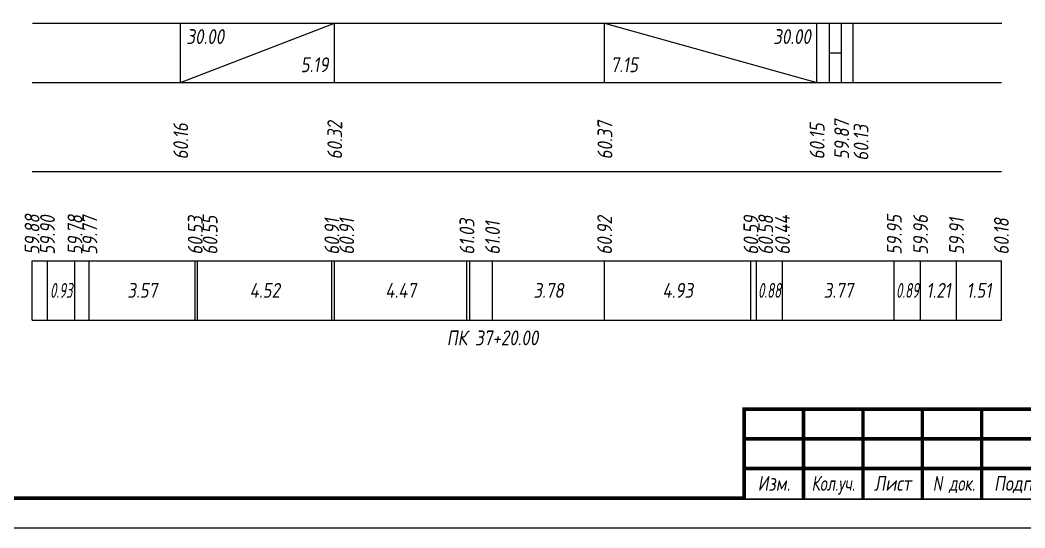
# Model space of a CAD drawing. Extents: x -717 to 1451, y -133302 to 233.
# Drawn here: x 77.9 to 247.2, y -58701.4 to -58615.9 of the extents above; entities that cross this region are included whole.
import ezdxf
from ezdxf.enums import TextEntityAlignment as Align

# ---------------------------------------------------------------- set-up
doc = ezdxf.new("R2010")
doc.units = 0
for name, color, linetype in [('Зарамочное оформление', 7, 'Continuous'), ('Код_510', 7, 'Continuous'), ('Код_516', 1, 'Continuous'), ('Подписи поперечников', 7, 'Continuous'), ('Таблица', 7, 'Continuous')]:
    doc.layers.add(name, color=color, linetype=linetype)
doc.styles.add('М', font='romand.shx', dxfattribs={"width": 0.8, "oblique": 10, "height": 2.5})

# ---------------------------------------------------------------- blocks, each defined once
blk = doc.blocks.new('Штамп')
at = {"linetype": 'Continuous'}
blk.add_wipeout([(199.95, -411.25), (384.95, -411.25), (384.95, -426.25), (199.95, -426.25)], dxfattribs=at).dxf.layer = 'Зарамочное оформление'
at = {"layer": 'Зарамочное оформление', "linetype": 'Continuous', "lineweight": -3, "const_width": 0.6, "flags": 128}
for points in [[(199.95, -426.25), (199.95, -411.25), (384.95, -411.25)], [(209.95, -411.25), (209.95, -426.25)], [(219.95, -411.25), (219.95, -426.25)], [(229.95, -411.25), (229.95, -426.25)], [(239.95, -411.25), (239.95, -426.25)], [(199.95, -416.25), (264.95, -416.25)], [(199.95, -421.25), (264.95, -421.25)]]:
    blk.add_lwpolyline(points, dxfattribs=at)
at = {"layer": 'Зарамочное оформление', "linetype": 'Continuous', "style": 'М', "oblique": 10}
for s, width, p in [('Изм.', 0.8, (204.95, -423.75)), ('Кол.уч.', 0.7, (214.95, -423.75)), ('Лист', 0.8, (224.95, -423.75)), ('N док.', 0.7, (235.28, -423.75)), ('Подпись', 0.8, (247.45, -423.75))]:
    blk.add_text(s, height=2.5, dxfattribs=dict(at, width=width)).set_placement(p, align=Align.MIDDLE_CENTER)
blk = doc.blocks.new('шифр')
blk.add_blockref('Штамп', (0, -58330))

msp = doc.modelspace()

# ---------------------------------------------------------------- linework, layer by layer
at = {"flags": 128}
msp.add_lwpolyline([(-30.054, -58701.421), (389.946, -58701.421), (389.946, -58404.421), (-30.054, -58404.421)], close=True, dxfattribs=at)
at = {"const_width": 0.6, "flags": 128}
msp.add_lwpolyline([(-10.054, -58696.421), (384.946, -58696.421), (384.946, -58409.421), (-10.054, -58409.421)], close=True, dxfattribs=at)
at = {"layer": 'Код_510'}
for p, q in [((79.946, -58666.421), (79.946, -58656.421)), ((82.539, -58666.421), (82.539, -58656.421)), ((87.179, -58666.421), (87.179, -58656.421)), ((89.576, -58666.421), (89.576, -58656.421)), ((107.443, -58666.421), (107.443, -58656.421)), ((107.843, -58666.421), (107.843, -58656.421)), ((130.46, -58666.421), (130.46, -58656.421)), ((130.895, -58666.421), (130.895, -58656.421)), ((153.225, -58666.421), (153.225, -58656.421)), ((153.698, -58666.421), (153.698, -58656.421)), ((157.535, -58666.421), (157.535, -58656.421)), ((176.417, -58666.421), (176.417, -58656.421)), ((201.069, -58666.421), (201.069, -58656.421)), ((202.016, -58666.421), (202.016, -58656.421)), ((206.397, -58666.421), (206.397, -58656.421)), ((225.23, -58666.421), (225.23, -58656.421)), ((229.662, -58666.421), (229.662, -58656.421)), ((235.716, -58666.421), (235.716, -58656.421)), ((243.283, -58666.421), (243.283, -58656.421))]:
    msp.add_line(p, q, dxfattribs=at)
at = {"layer": 'Код_516'}
for p, q in [((104.946, -58626.421), (104.946, -58616.421)), ((104.946, -58626.421), (130.895, -58616.421)), ((130.895, -58626.421), (130.895, -58616.421)), ((176.417, -58626.421), (176.417, -58616.421)), ((176.417, -58616.421), (212.176, -58626.421)), ((212.176, -58626.421), (212.176, -58616.421)), ((214.318, -58626.421), (214.318, -58616.421)), ((216.318, -58626.421), (216.318, -58616.421)), ((218.283, -58626.421), (218.283, -58616.421)), ((214.318, -58621.421), (216.318, -58621.421))]:
    msp.add_line(p, q, dxfattribs=at)
at = {"layer": 'Таблица'}
for p, q in [((80, -58616.421), (243.337, -58616.421)), ((79.946, -58626.421), (243.283, -58626.421)), ((79.946, -58641.421), (243.283, -58641.421)), ((79.946, -58656.421), (243.283, -58656.421)), ((79.946, -58666.421), (243.283, -58666.421))]:
    msp.add_line(p, q, dxfattribs=at)

# ---------------------------------------------------------------- texts
at = {"layer": 'Код_510', "style": 'М', "oblique": 10, "width": 0.8}
for s, p in [('59.88', (79.946, -58655.421)), ('59.90', (82.539, -58655.421)), ('59.78', (87.179, -58655.421)), ('59.77', (89.679, -58655.421)), ('60.53', (107.443, -58655.421)), ('60.55', (109.943, -58655.421)), ('60.91', (130.46, -58655.421)), ('60.91', (132.96, -58655.421)), ('61.03', (153.225, -58655.421)), ('60.92', (176.417, -58655.421)), ('60.59', (201.069, -58655.421)), ('60.58', (203.569, -58655.421)), ('60.44', (206.397, -58655.421)), ('59.95', (225.23, -58655.421)), ('59.96', (229.662, -58655.421)), ('59.91', (235.716, -58655.421)), ('60.18', (243.283, -58655.421)), ('61.01', (157.535, -58655.421))]:
    msp.add_text(s, height=2.5, rotation=90, dxfattribs=at).set_placement(p, align=Align.MIDDLE_LEFT)
at = {"layer": 'Код_510', "style": 'М', "oblique": 10}
for s, width, p in [('0.93', 0.6, (84.859, -58661.421)), ('3.57', 0.8, (98.51, -58661.421)), ('4.52', 0.8, (119.152, -58661.421)), ('4.47', 0.8, (142.06, -58661.421)), ('3.78', 0.8, (166.976, -58661.421)), ('4.93', 0.8, (188.743, -58661.421)), ('0.88', 0.6, (204.207, -58661.421)), ('3.77', 0.8, (215.813, -58661.421)), ('0.89', 0.6, (227.446, -58661.421)), ('1.21', 0.8, (232.689, -58661.421)), ('1.51', 0.8, (239.5, -58661.421))]:
    msp.add_text(s, height=2.5, dxfattribs=dict(at, width=width)).set_placement(p, align=Align.MIDDLE_CENTER)
at = {"layer": 'Код_516', "style": 'М', "oblique": 10, "width": 0.8}
msp.add_text('30.00', height=2.5, dxfattribs=at).set_placement((105.946, -58617.421), align=Align.TOP_LEFT)
msp.add_text('30.00', height=2.5, dxfattribs=at).set_placement((211.176, -58617.421), align=Align.TOP_RIGHT)
msp.add_text('5.19', height=2.5, dxfattribs=at).set_placement((129.895, -58625.421), align=Align.BOTTOM_RIGHT)
msp.add_text('7.15', height=2.5, dxfattribs=at).set_placement((177.417, -58625.421), align=Align.BOTTOM_LEFT)
for s, p in [('60.37', (176.471, -58639.371)), ('59.87', (216.372, -58639.371)), ('60.16', (105, -58639.371)), ('60.32', (130.949, -58639.371)), ('60.15', (212.231, -58639.371)), ('60.13', (219.633, -58639.587))]:
    msp.add_text(s, height=2.5, rotation=90, dxfattribs=at).set_placement(p, align=Align.MIDDLE_LEFT)
at = {"layer": 'Подписи поперечников', "style": 'М', "oblique": 10, "width": 0.8}
msp.add_text('ПК 37+20.00', height=2.5, dxfattribs=at).set_placement((157.535, -58671.421), align=Align.BOTTOM_CENTER)

# ---------------------------------------------------------------- next in the draw order: block references
msp.add_blockref('шифр', (0, 59.829))

doc.saveas('drawing.dxf')
